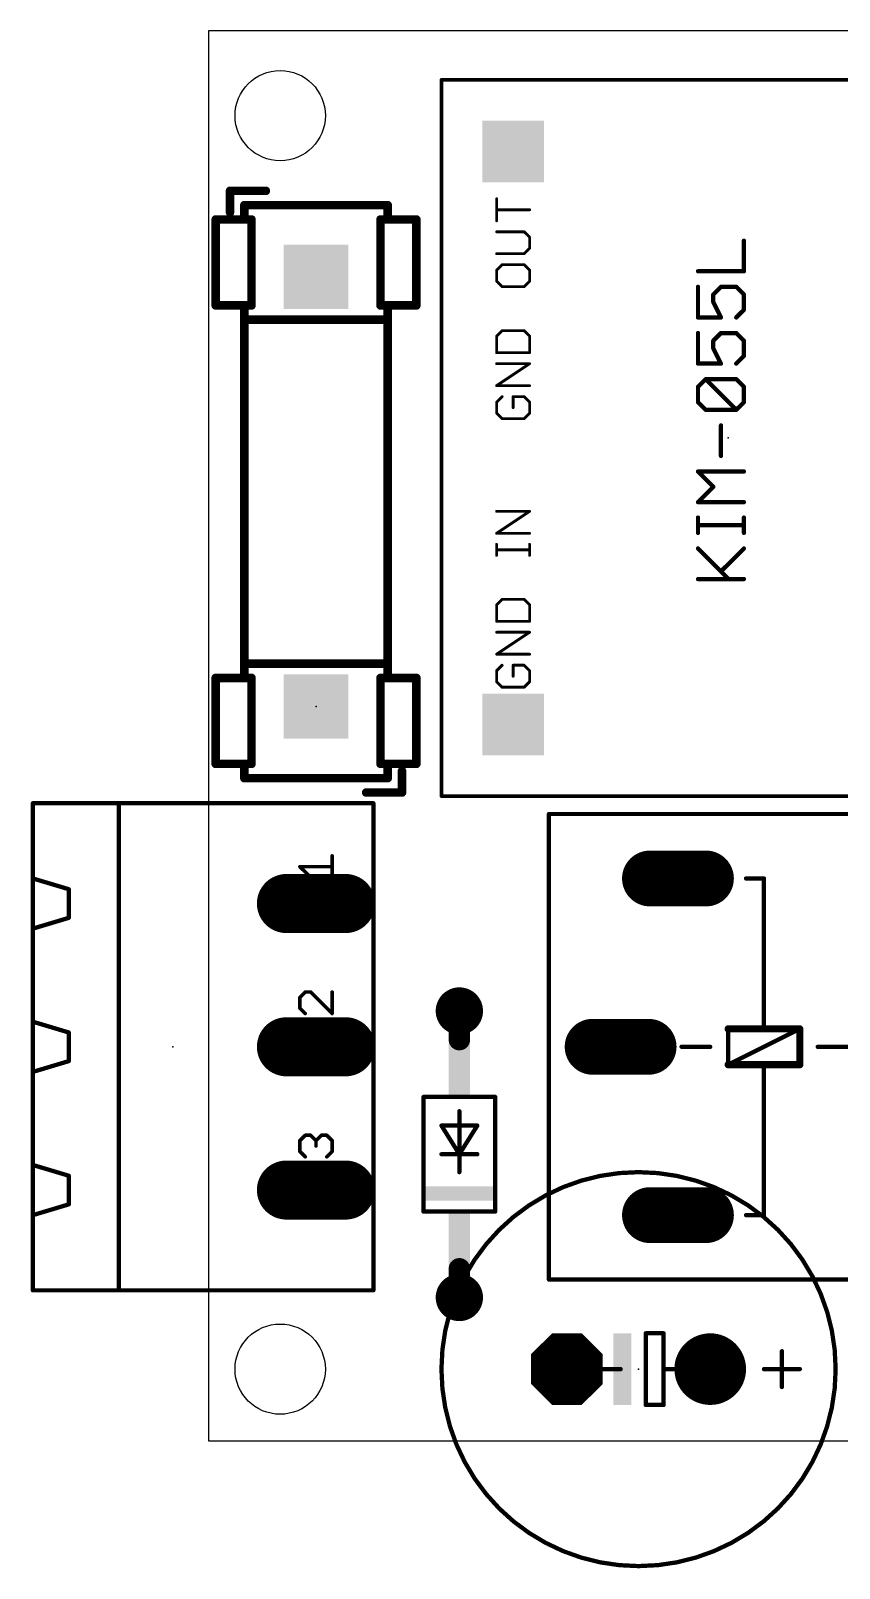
# Model space of a CAD drawing. Extents: x -6.3 to 55.8, y -4.5 to 50.
# Drawn here: x -6.3 to 22.4, y -4.5 to 50 of the extents above; entities that cross this region are included whole.
import ezdxf

# ---------------------------------------------------------------- set-up
doc = ezdxf.new("R2010")
doc.units = 0
for name, color, linetype in [('17', 94, 'CONTINUOUS'), ('20', 178, 'CONTINUOUS'), ('21', 251, 'CONTINUOUS'), ('23', 178, 'CONTINUOUS'), ('51', 251, 'CONTINUOUS')]:
    doc.layers.add(name, color=color, linetype=linetype)

# ---------------------------------------------------------------- blocks, each defined once
blk = doc.blocks.new('RECT')
blk.add_solid([(-0.5, -0.5), (0.5, -0.5), (-0.5, 0.5), (0.5, 0.5)])
blk = doc.blocks.new('ROUNDP')
at = {"const_width": 0.5}
blk.add_lwpolyline([(0, -0.25, 1), (0, 0.25, 1), (0, -0.25)], format="xyb", dxfattribs=at)
blk = doc.blocks.new('OCTAGONP')
at = {"const_width": 0.5}
blk.add_lwpolyline([(-0.25, -0.1036), (-0.25, 0.1036), (-0.1036, 0.25), (0.1036, 0.25), (0.25, 0.1036), (0.25, -0.1036), (0.1036, -0.25), (-0.1036, -0.25), (-0.25, -0.1036), (-0.25, 0.1036)], dxfattribs=at)
blk = doc.blocks.new('SQUAREP')
blk.add_solid([(-0.5, -0.5), (0.5, -0.5), (-0.5, 0.5), (0.5, 0.5)])
blk = doc.blocks.new('LONGP100')
at = {"const_width": 1}
blk.add_lwpolyline([(-0.5, 0), (0.5, 0)], dxfattribs=at)
at = {"const_width": 0.5}
for points in [[(-0.5, 0.25, 1), (-0.5, -0.25)], [(0.5, -0.25, 1), (0.5, 0.25)]]:
    blk.add_lwpolyline(points, format="xyb", dxfattribs=at)

msp = doc.modelspace()

# ---------------------------------------------------------------- linework, layer by layer
at = {"layer": '20'}
for centre in [(2.54, 46.99), (2.54, 2.54)]:
    msp.add_circle(centre, 1.6, dxfattribs=at)
at = {"layer": '21'}
for p, q in [((50, 50), (0, 50)), ((0, 50), (0, 0)), ((0, 0), (50, 0))]:
    msp.add_line(p, q, dxfattribs=at)
for points, const_width in [([(8.255, 48.2918, 1), (8.255, 48.2283)], 0.0635), ([(8.2868, 48.26, 1), (8.2233, 48.26)], 0.0635), ([(0.8382, 44.323, 1), (0.6858, 44.323)], 0.1524), ([(0.762, 44.3992, 1), (0.762, 44.2468)], 0.1524), ([(2.032, 44.2468, 1), (2.032, 44.3992)], 0.1524), ([(0.6858, 43.561, 1), (0.8382, 43.561)], 0.1524), ([(1.27, 43.8912, 1), (1.27, 43.7388)], 0.1524), ([(1.3462, 43.815, 1), (1.1938, 43.815)], 0.1524), ([(6.4262, 43.815, 1), (6.2738, 43.815)], 0.1524), ([(6.35, 43.7388, 1), (6.35, 43.8912)], 0.1524), ([(10.2352, 44.0418, 1), (10.1844, 44.0418)], 0.0508), ([(10.2098, 43.6774, 1), (10.2098, 43.6266)], 0.0508), ([(11.3792, 43.6266, 1), (11.3792, 43.6774)], 0.0508), ([(0.3302, 43.307, 1), (0.1778, 43.307)], 0.1524), ([(0.254, 43.3832, 1), (0.254, 43.2308)], 0.1524), ([(1.27, 43.3832, 1), (1.27, 43.2308)], 0.1524), ([(1.1938, 43.307, 1), (1.3462, 43.307)], 0.1524), ([(1.27, 43.2308, 1), (1.27, 43.3832)], 0.1524), ([(1.6002, 43.307, 1), (1.4478, 43.307)], 0.1524), ([(1.524, 43.2308, 1), (1.524, 43.3832)], 0.1524), ([(6.1722, 43.307, 1), (6.0198, 43.307)], 0.1524), ([(6.096, 43.3832, 1), (6.096, 43.2308)], 0.1524), ([(6.35, 43.3832, 1), (6.35, 43.2308)], 0.1524), ([(6.2738, 43.307, 1), (6.4262, 43.307)], 0.1524), ([(6.35, 43.2308, 1), (6.35, 43.3832)], 0.1524), ([(7.4422, 43.307, 1), (7.2898, 43.307)], 0.1524), ([(7.366, 43.2308, 1), (7.366, 43.3832)], 0.1524), ([(10.1844, 43.2622, 1), (10.2352, 43.2622)], 0.0508), ([(10.2098, 42.8978, 1), (10.2098, 42.847)], 0.0508), ([(11.2023, 42.8903, 1), (11.1663, 42.8544)], 0.0508), ([(11.1843, 42.847, 1), (11.1843, 42.8978)], 0.0508), ([(11.4046, 42.6775, 1), (11.3538, 42.6775)], 0.0508), ([(11.3612, 42.6595, 1), (11.3972, 42.6954)], 0.0508), ([(19.0119, 42.5552, 1), (18.9357, 42.5552)], 0.0762), ([(10.2098, 42.1182, 1), (10.2098, 42.0674)], 0.0508), ([(11.1663, 42.1107, 1), (11.2023, 42.0748)], 0.0508), ([(11.1843, 42.0674, 1), (11.1843, 42.1182)], 0.0508), ([(11.3538, 42.2877, 1), (11.4046, 42.2877)], 0.0508), ([(11.3972, 42.2697, 1), (11.3612, 42.3056)], 0.0508), ([(10.2352, 41.5081, 1), (10.1844, 41.5081)], 0.0508), ([(10.1918, 41.526, 1), (10.2278, 41.4901)], 0.0508), ([(10.4047, 41.7284, 1), (10.4047, 41.6776)], 0.0508), ([(10.4227, 41.685, 1), (10.3867, 41.7209)], 0.0508), ([(11.2023, 41.7209, 1), (11.1663, 41.685)], 0.0508), ([(11.1843, 41.6776, 1), (11.1843, 41.7284)], 0.0508), ([(11.4046, 41.5081, 1), (11.3538, 41.5081)], 0.0508), ([(11.3612, 41.4901, 1), (11.3972, 41.526)], 0.0508), ([(17.3468, 41.5087, 1), (17.3468, 41.4325)], 0.0762), ([(18.9357, 41.4706, 1), (19.0119, 41.4706)], 0.0762), ([(18.9738, 41.4325, 1), (18.9738, 41.5087)], 0.0762), ([(10.2278, 41.1362, 1), (10.1918, 41.1003)], 0.0508), ([(10.1844, 41.1183, 1), (10.2352, 41.1183)], 0.0508), ([(10.4047, 40.9488, 1), (10.4047, 40.898)], 0.0508), ([(10.3867, 40.9054, 1), (10.4227, 40.9413)], 0.0508), ([(11.1663, 40.9413, 1), (11.2023, 40.9054)], 0.0508), ([(11.1843, 40.898, 1), (11.1843, 40.9488)], 0.0508), ([(11.3538, 41.1183, 1), (11.4046, 41.1183)], 0.0508), ([(11.3972, 41.1003, 1), (11.3612, 41.1362)], 0.0508), ([(17.3849, 40.9181, 1), (17.3087, 40.9181)], 0.0762), ([(18.1603, 40.9562, 1), (18.1603, 40.88)], 0.0762), ([(18.1872, 40.8911, 1), (18.1334, 40.945)], 0.0762), ([(18.7296, 40.945, 1), (18.6757, 40.8911)], 0.0762), ([(18.7026, 40.88, 1), (18.7026, 40.9562)], 0.0762), ([(0.254, 40.3352, 1), (0.254, 40.1828)], 0.1524), ([(1.3462, 40.259, 1), (1.1938, 40.259)], 0.1524), ([(1.27, 40.3352, 1), (1.27, 40.1828)], 0.1524), ([(1.27, 40.1828, 1), (1.27, 40.3352)], 0.1524), ([(1.524, 40.1828, 1), (1.524, 40.3352)], 0.1524), ([(6.096, 40.3352, 1), (6.096, 40.1828)], 0.1524), ([(6.4262, 40.259, 1), (6.2738, 40.259)], 0.1524), ([(6.35, 40.3352, 1), (6.35, 40.1828)], 0.1524), ([(6.35, 40.1828, 1), (6.35, 40.3352)], 0.1524), ([(7.366, 40.1828, 1), (7.366, 40.3352)], 0.1524), ([(17.9272, 40.6469, 1), (17.851, 40.6469)], 0.0762), ([(17.8622, 40.6739, 1), (17.9161, 40.62)], 0.0762), ([(17.851, 40.3757, 1), (17.9272, 40.3757)], 0.0762), ([(17.9232, 40.3928, 1), (17.8551, 40.3587)], 0.0762), ([(19.0119, 40.6469, 1), (18.9357, 40.6469)], 0.0762), ([(18.9469, 40.62, 1), (19.0007, 40.6739)], 0.0762), ([(0.1778, 40.259, 1), (0.3302, 40.259)], 0.1524), ([(1.27, 39.8272, 1), (1.27, 39.6748)], 0.1524), ([(1.3462, 39.751, 1), (1.1938, 39.751)], 0.1524), ([(1.1938, 39.751, 1), (1.3462, 39.751)], 0.1524), ([(1.4478, 40.259, 1), (1.6002, 40.259)], 0.1524), ([(6.0198, 40.259, 1), (6.1722, 40.259)], 0.1524), ([(6.4262, 39.751, 1), (6.2738, 39.751)], 0.1524), ([(6.2738, 39.751, 1), (6.4262, 39.751)], 0.1524), ([(6.35, 39.6748, 1), (6.35, 39.8272)], 0.1524), ([(7.2898, 40.259, 1), (7.4422, 40.259)], 0.1524), ([(17.3468, 39.8715, 1), (17.3468, 39.7953)], 0.0762), ([(17.3087, 39.8334, 1), (17.3849, 39.8334)], 0.0762), ([(18.1262, 39.8164, 1), (18.1944, 39.8505)], 0.0762), ([(18.1603, 39.7953, 1), (18.1603, 39.8715)], 0.0762), ([(18.6757, 39.8604, 1), (18.7296, 39.8065)], 0.0762), ([(18.9357, 40.1046, 1), (19.0119, 40.1046)], 0.0762), ([(19.0007, 40.0776, 1), (18.9469, 40.1315)], 0.0762), ([(10.4047, 39.3896, 1), (10.4047, 39.3388)], 0.0508), ([(10.4227, 39.3462, 1), (10.3867, 39.3822)], 0.0508), ([(11.2023, 39.3822, 1), (11.1663, 39.3462)], 0.0508), ([(11.1843, 39.3388, 1), (11.1843, 39.3896)], 0.0508), ([(17.3849, 39.2809, 1), (17.3087, 39.2809)], 0.0762), ([(18.1603, 39.319, 1), (18.1603, 39.2428)], 0.0762), ([(18.1872, 39.254, 1), (18.1334, 39.3079)], 0.0762), ([(18.7296, 39.3079, 1), (18.6757, 39.254)], 0.0762), ([(18.7026, 39.2428, 1), (18.7026, 39.319)], 0.0762), ([(10.1918, 39.1873, 1), (10.2278, 39.1513)], 0.0508), ([(10.2352, 39.1693, 1), (10.1844, 39.1693)], 0.0508), ([(11.4046, 39.1693, 1), (11.3538, 39.1693)], 0.0508), ([(11.3612, 39.1513, 1), (11.3972, 39.1873)], 0.0508), ([(17.9272, 39.0098, 1), (17.851, 39.0098)], 0.0762), ([(17.8622, 39.0367, 1), (17.9161, 38.9828)], 0.0762), ([(17.851, 38.7386, 1), (17.9272, 38.7386)], 0.0762), ([(17.9232, 38.7556, 1), (17.8551, 38.7216)], 0.0762), ([(19.0119, 39.0098, 1), (18.9357, 39.0098)], 0.0762), ([(18.9469, 38.9828, 1), (19.0007, 39.0367)], 0.0762), ([(10.2098, 38.61, 1), (10.2098, 38.5592)], 0.0508), ([(10.1844, 38.5846, 1), (10.2352, 38.5846)], 0.0508), ([(10.2098, 38.2202, 1), (10.2098, 38.1694)], 0.0508), ([(11.3538, 38.5846, 1), (11.4046, 38.5846)], 0.0508), ([(11.3933, 38.1737, 1), (11.3651, 38.2159)], 0.0508), ([(11.3792, 38.5592, 1), (11.3792, 38.61)], 0.0508), ([(11.3792, 38.1694, 1), (11.3792, 38.2202)], 0.0508), ([(17.3468, 38.2344, 1), (17.3468, 38.1582)], 0.0762), ([(17.3087, 38.1963, 1), (17.3849, 38.1963)], 0.0762), ([(18.1262, 38.1792, 1), (18.1944, 38.2133)], 0.0762), ([(18.1603, 38.1582, 1), (18.1603, 38.2344)], 0.0762), ([(18.6757, 38.2232, 1), (18.7296, 38.1693)], 0.0762), ([(18.9357, 38.4674, 1), (19.0119, 38.4674)], 0.0762), ([(19.0007, 38.4405, 1), (18.9469, 38.4944)], 0.0762), ([(17.6449, 37.6707, 1), (17.591, 37.6168)], 0.0762), ([(17.618, 37.6819, 1), (17.618, 37.6057)], 0.0762), ([(17.6449, 37.6168, 1), (17.591, 37.6707)], 0.0762), ([(18.7296, 37.6707, 1), (18.6757, 37.6168)], 0.0762), ([(18.7026, 37.6057, 1), (18.7026, 37.6819)], 0.0762), ([(10.2098, 37.4406, 1), (10.2098, 37.3898)], 0.0508), ([(10.1957, 37.4363, 1), (10.2239, 37.3941)], 0.0508), ([(10.4227, 37.0074, 1), (10.3867, 37.0434)], 0.0508), ([(10.7945, 37.0508, 1), (10.7945, 37)], 0.0508), ([(10.8199, 37.0254, 1), (10.7691, 37.0254)], 0.0508), ([(11.2023, 37.0434, 1), (11.1663, 37.0074)], 0.0508), ([(11.1843, 37, 1), (11.1843, 37.0508)], 0.0508), ([(11.3792, 37.3898, 1), (11.3792, 37.4406)], 0.0508), ([(17.3849, 37.3726, 1), (17.3087, 37.3726)], 0.0762), ([(17.3199, 37.3995, 1), (17.3738, 37.3457)], 0.0762), ([(19.0119, 37.3726, 1), (18.9357, 37.3726)], 0.0762), ([(18.9469, 37.3457, 1), (19.0007, 37.3995)], 0.0762), ([(10.1918, 36.8485, 1), (10.2278, 36.8125)], 0.0508), ([(10.2352, 36.8305, 1), (10.1844, 36.8305)], 0.0508), ([(10.7691, 36.6356, 1), (10.8199, 36.6356)], 0.0508), ([(11.4046, 36.8305, 1), (11.3538, 36.8305)], 0.0508), ([(11.3612, 36.8125, 1), (11.3972, 36.8485)], 0.0508), ([(17.3738, 36.8572, 1), (17.3199, 36.8033)], 0.0762), ([(17.3087, 36.8303, 1), (17.3849, 36.8303)], 0.0762), ([(17.618, 36.5972, 1), (17.618, 36.521)], 0.0762), ([(17.591, 36.5322, 1), (17.6449, 36.586)], 0.0762), ([(18.6757, 36.586, 1), (18.7296, 36.5322)], 0.0762), ([(18.6757, 36.5322, 1), (18.7296, 36.586)], 0.0762), ([(18.7026, 36.521, 1), (18.7026, 36.5972)], 0.0762), ([(18.9357, 36.8303, 1), (19.0119, 36.8303)], 0.0762), ([(19.0007, 36.8033, 1), (18.9469, 36.8572)], 0.0762), ([(10.2278, 36.4587, 1), (10.1918, 36.4227)], 0.0508), ([(10.1844, 36.4407, 1), (10.2352, 36.4407)], 0.0508), ([(10.4047, 36.2712, 1), (10.4047, 36.2204)], 0.0508), ([(10.3867, 36.2278, 1), (10.4227, 36.2638)], 0.0508), ([(11.1663, 36.2638, 1), (11.2023, 36.2278)], 0.0508), ([(11.1843, 36.2204, 1), (11.1843, 36.2712)], 0.0508), ([(11.3538, 36.4407, 1), (11.4046, 36.4407)], 0.0508), ([(11.3972, 36.4227, 1), (11.3612, 36.4587)], 0.0508), ([(18.1984, 36.0066, 1), (18.1222, 36.0066)], 0.0762), ([(18.1222, 34.922, 1), (18.1984, 34.922)], 0.0762), ([(17.3738, 34.3964, 1), (17.3199, 34.3425)], 0.0762), ([(17.3468, 34.4076, 1), (17.3468, 34.3314)], 0.0762), ([(18.9738, 34.3314, 1), (18.9738, 34.4076)], 0.0762), ([(17.9161, 33.8002, 1), (17.8622, 33.8541)], 0.0762), ([(17.8622, 33.8002, 1), (17.9161, 33.8541)], 0.0762), ([(17.3468, 33.3229, 1), (17.3468, 33.2467)], 0.0762), ([(17.3199, 33.3117, 1), (17.3738, 33.2579)], 0.0762), ([(18.9738, 33.2467, 1), (18.9738, 33.3229)], 0.0762), ([(10.2098, 32.983, 1), (10.2098, 32.9322)], 0.0508), ([(11.3933, 32.9364, 1), (11.3651, 32.9787)], 0.0508), ([(11.3792, 32.9322, 1), (11.3792, 32.983)], 0.0508), ([(17.3849, 32.7357, 1), (17.3087, 32.7357)], 0.0762), ([(19.0119, 32.7357, 1), (18.9357, 32.7357)], 0.0762), ([(10.2098, 32.2034, 1), (10.2098, 32.1526)], 0.0508), ([(10.1957, 32.1991, 1), (10.2239, 32.1569)], 0.0508), ([(11.3792, 32.1526, 1), (11.3792, 32.2034)], 0.0508), ([(17.3468, 32.5026, 1), (17.3468, 32.4264)], 0.0762), ([(17.3087, 32.1934, 1), (17.3849, 32.1934)], 0.0762), ([(18.9357, 32.1934, 1), (19.0119, 32.1934)], 0.0762), ([(18.9738, 32.4264, 1), (18.9738, 32.5026)], 0.0762), ([(10.2352, 31.7882, 1), (10.1844, 31.7882)], 0.0508), ([(10.2098, 31.6187, 1), (10.2098, 31.5679)], 0.0508), ([(11.4046, 31.7882, 1), (11.3538, 31.7882)], 0.0508), ([(11.3792, 31.5679, 1), (11.3792, 31.6187)], 0.0508), ([(17.3738, 31.6678, 1), (17.3199, 31.6139)], 0.0762), ([(19.0007, 31.6139, 1), (18.9469, 31.6678)], 0.0762), ([(10.1844, 31.3984, 1), (10.2352, 31.3984)], 0.0508), ([(11.3538, 31.3984, 1), (11.4046, 31.3984)], 0.0508), ([(17.3468, 30.5943, 1), (17.3468, 30.5181)], 0.0762), ([(18.1334, 30.8543, 1), (18.1872, 30.8004)], 0.0762), ([(18.4045, 30.5293, 1), (18.4584, 30.5831)], 0.0762), ([(18.9738, 30.5181, 1), (18.9738, 30.5943)], 0.0762), ([(10.1918, 29.6623, 1), (10.2278, 29.6263)], 0.0508), ([(10.2352, 29.6443, 1), (10.1844, 29.6443)], 0.0508), ([(10.4047, 29.8646, 1), (10.4047, 29.8138)], 0.0508), ([(10.4227, 29.8212, 1), (10.3867, 29.8572)], 0.0508), ([(11.2023, 29.8572, 1), (11.1663, 29.8212)], 0.0508), ([(11.1843, 29.8138, 1), (11.1843, 29.8646)], 0.0508), ([(11.4046, 29.6443, 1), (11.3538, 29.6443)], 0.0508), ([(11.3612, 29.6263, 1), (11.3972, 29.6623)], 0.0508), ([(10.2098, 29.085, 1), (10.2098, 29.0342)], 0.0508), ([(10.1844, 29.0596, 1), (10.2352, 29.0596)], 0.0508), ([(11.3538, 29.0596, 1), (11.4046, 29.0596)], 0.0508), ([(11.3792, 29.0342, 1), (11.3792, 29.085)], 0.0508), ([(10.2098, 28.6952, 1), (10.2098, 28.6444)], 0.0508), ([(11.3933, 28.6487, 1), (11.3651, 28.6909)], 0.0508), ([(11.3792, 28.6444, 1), (11.3792, 28.6952)], 0.0508), ([(10.2098, 27.9156, 1), (10.2098, 27.8648)], 0.0508), ([(10.1957, 27.9113, 1), (10.2239, 27.8691)], 0.0508), ([(11.3792, 27.8648, 1), (11.3792, 27.9156)], 0.0508), ([(1.27, 27.6352, 1), (1.27, 27.4828)], 0.1524), ([(1.3462, 27.559, 1), (1.1938, 27.559)], 0.1524), ([(1.1938, 27.559, 1), (1.3462, 27.559)], 0.1524), ([(6.4262, 27.559, 1), (6.2738, 27.559)], 0.1524), ([(6.2738, 27.559, 1), (6.4262, 27.559)], 0.1524), ([(6.35, 27.4828, 1), (6.35, 27.6352)], 0.1524), ([(10.1918, 27.3235, 1), (10.2278, 27.2875)], 0.0508), ([(10.2352, 27.3055, 1), (10.1844, 27.3055)], 0.0508), ([(10.4227, 27.4824, 1), (10.3867, 27.5184)], 0.0508), ([(10.7945, 27.5258, 1), (10.7945, 27.475)], 0.0508), ([(10.8199, 27.5004, 1), (10.7691, 27.5004)], 0.0508), ([(11.2023, 27.5184, 1), (11.1663, 27.4824)], 0.0508), ([(11.1843, 27.475, 1), (11.1843, 27.5258)], 0.0508), ([(11.4046, 27.3055, 1), (11.3538, 27.3055)], 0.0508), ([(11.3612, 27.2875, 1), (11.3972, 27.3235)], 0.0508), ([(0.3302, 27.051, 1), (0.1778, 27.051)], 0.1524), ([(0.254, 27.1272, 1), (0.254, 26.9748)], 0.1524), ([(1.27, 27.1272, 1), (1.27, 26.9748)], 0.1524), ([(1.1938, 27.051, 1), (1.3462, 27.051)], 0.1524), ([(1.27, 26.9748, 1), (1.27, 27.1272)], 0.1524), ([(1.6002, 27.051, 1), (1.4478, 27.051)], 0.1524), ([(1.524, 26.9748, 1), (1.524, 27.1272)], 0.1524), ([(6.1722, 27.051, 1), (6.0198, 27.051)], 0.1524), ([(6.096, 27.1272, 1), (6.096, 26.9748)], 0.1524), ([(6.35, 27.1272, 1), (6.35, 26.9748)], 0.1524), ([(6.2738, 27.051, 1), (6.4262, 27.051)], 0.1524), ([(6.35, 26.9748, 1), (6.35, 27.1272)], 0.1524), ([(7.4422, 27.051, 1), (7.2898, 27.051)], 0.1524), ([(7.366, 26.9748, 1), (7.366, 27.1272)], 0.1524), ([(10.2278, 26.9337, 1), (10.1918, 26.8977)], 0.0508), ([(10.1844, 26.9157, 1), (10.2352, 26.9157)], 0.0508), ([(10.4047, 26.7462, 1), (10.4047, 26.6954)], 0.0508), ([(10.3867, 26.7028, 1), (10.4227, 26.7388)], 0.0508), ([(10.7691, 27.1106, 1), (10.8199, 27.1106)], 0.0508), ([(11.1663, 26.7388, 1), (11.2023, 26.7028)], 0.0508), ([(11.1843, 26.6954, 1), (11.1843, 26.7462)], 0.0508), ([(11.3538, 26.9157, 1), (11.4046, 26.9157)], 0.0508), ([(11.3972, 26.8977, 1), (11.3612, 26.9337)], 0.0508), ([(0.254, 24.0792, 1), (0.254, 23.9268)], 0.1524), ([(0.1778, 24.003, 1), (0.3302, 24.003)], 0.1524), ([(1.27, 24.0792, 1), (1.27, 23.9268)], 0.1524), ([(1.3462, 24.003, 1), (1.1938, 24.003)], 0.1524), ([(1.27, 23.9268, 1), (1.27, 24.0792)], 0.1524), ([(1.4478, 24.003, 1), (1.6002, 24.003)], 0.1524), ([(1.524, 23.9268, 1), (1.524, 24.0792)], 0.1524), ([(6.096, 24.0792, 1), (6.096, 23.9268)], 0.1524), ([(6.0198, 24.003, 1), (6.1722, 24.003)], 0.1524), ([(6.35, 24.0792, 1), (6.35, 23.9268)], 0.1524), ([(6.4262, 24.003, 1), (6.2738, 24.003)], 0.1524), ([(6.35, 23.9268, 1), (6.35, 24.0792)], 0.1524), ([(7.2898, 24.003, 1), (7.4422, 24.003)], 0.1524), ([(7.366, 23.9268, 1), (7.366, 24.0792)], 0.1524), ([(1.27, 23.5712, 1), (1.27, 23.4188)], 0.1524), ([(1.1938, 23.495, 1), (1.3462, 23.495)], 0.1524), ([(6.2738, 23.495, 1), (6.4262, 23.495)], 0.1524), ([(6.35, 23.4188, 1), (6.35, 23.5712)], 0.1524), ([(6.9342, 23.749, 1), (6.7818, 23.749)], 0.1524), ([(5.588, 23.0632, 1), (5.588, 22.9108)], 0.1524), ([(6.7818, 22.987, 1), (6.9342, 22.987)], 0.1524), ([(6.858, 22.9108, 1), (6.858, 23.0632)], 0.1524), ([(8.255, 22.8917, 1), (8.255, 22.8283)], 0.0635), ([(-6.1849, 22.606, 1), (-6.2611, 22.606)], 0.0762), ([(-6.223, 22.6441, 1), (-6.223, 22.5679)], 0.0762), ([(-3.175, 22.6441, 1), (-3.175, 22.5679)], 0.0762), ([(-3.1369, 22.606, 1), (-3.2131, 22.606)], 0.0762), ([(-3.175, 22.5679, 1), (-3.175, 22.6441)], 0.0762), ([(5.8801, 22.606, 1), (5.8039, 22.606)], 0.0762), ([(5.842, 22.5679, 1), (5.842, 22.6441)], 0.0762), ([(8.2233, 22.86, 1), (8.2868, 22.86)], 0.0635), ([(12.065, 22.2631, 1), (12.065, 22.1869)], 0.0762), ([(12.1031, 22.225, 1), (12.0269, 22.225)], 0.0762), ([(4.4132, 20.7388, 1), (4.3498, 20.7388)], 0.0635), ([(3.2375, 20.3892, 1), (3.2375, 20.3257)], 0.0635), ([(3.26, 20.3799, 1), (3.2151, 20.335)], 0.0635), ([(4.3815, 20.3257, 1), (4.3815, 20.3892)], 0.0635), ([(-6.2121, 19.9755, 1), (-6.2339, 19.9025)], 0.0762), ([(-6.1849, 19.939, 1), (-6.2611, 19.939)], 0.0762), ([(-6.2611, 19.939, 1), (-6.1849, 19.939)], 0.0762), ([(-4.9149, 19.558, 1), (-4.9911, 19.558)], 0.0762), ([(-4.9639, 19.5215, 1), (-4.9421, 19.5945)], 0.0762), ([(3.5964, 19.9537, 1), (3.6413, 19.9986)], 0.0635), ([(4.3498, 19.9761, 1), (4.4132, 19.9761)], 0.0635), ([(5.8039, 19.685, 1), (5.8801, 19.685)], 0.0762), ([(19.05, 19.9771, 1), (19.05, 19.9009)], 0.0762), ([(19.7231, 19.939, 1), (19.6469, 19.939)], 0.0762), ([(19.685, 19.9009, 1), (19.685, 19.9771)], 0.0762), ([(-4.9911, 18.542, 1), (-4.9149, 18.542)], 0.0762), ([(-4.9421, 18.5055, 1), (-4.9639, 18.5785)], 0.0762), ([(-6.1849, 18.161, 1), (-6.2611, 18.161)], 0.0762), ([(-6.2339, 18.1975, 1), (-6.2121, 18.1245)], 0.0762), ([(-6.2611, 18.161, 1), (-6.1849, 18.161)], 0.0762), ([(5.8801, 18.415, 1), (5.8039, 18.415)], 0.0762), ([(3.4282, 15.9445, 1), (3.4282, 15.881)], 0.0635), ([(3.4506, 15.8903, 1), (3.4057, 15.9352)], 0.0635), ([(3.6413, 15.9352, 1), (3.5964, 15.8903)], 0.0635), ([(3.6189, 15.881, 1), (3.6189, 15.9445)], 0.0635), ([(4.4132, 15.9128, 1), (4.3498, 15.9128)], 0.0635), ([(3.2693, 15.7221, 1), (3.2058, 15.7221)], 0.0635), ([(3.2058, 15.3408, 1), (3.2693, 15.3408)], 0.0635), ([(3.2151, 15.7445, 1), (3.26, 15.6996)], 0.0635), ([(3.26, 15.3632, 1), (3.2151, 15.3183)], 0.0635), ([(-6.2121, 14.8955, 1), (-6.2339, 14.8225)], 0.0762), ([(-6.1849, 14.859, 1), (-6.2611, 14.859)], 0.0762), ([(-6.2611, 14.859, 1), (-6.1849, 14.859)], 0.0762), ([(3.4057, 15.1277, 1), (3.4506, 15.1726)], 0.0635), ([(4.3498, 15.1501, 1), (4.4132, 15.1501)], 0.0635), ([(4.359, 15.1277, 1), (4.404, 15.1726)], 0.0635), ([(18.415, 14.6685, 1), (18.415, 14.5415)], 0.127), ([(19.685, 14.6685, 1), (19.685, 14.5415)], 0.127), ([(19.685, 14.5415, 1), (19.685, 14.6685)], 0.127), ([(21.0185, 14.605, 1), (20.8915, 14.605)], 0.127), ([(20.955, 14.5415, 1), (20.955, 14.6685)], 0.127), ([(-4.9149, 14.478, 1), (-4.9911, 14.478)], 0.0762), ([(-4.9639, 14.4415, 1), (-4.9421, 14.5145)], 0.0762), ([(5.8039, 14.605, 1), (5.8801, 14.605)], 0.0762), ([(18.4531, 14.605, 1), (18.3769, 14.605)], 0.0762), ([(19.6469, 14.605, 1), (19.7231, 14.605)], 0.0762), ([(20.972, 14.5709, 1), (20.938, 14.6391)], 0.0762), ([(16.764, 14.0081, 1), (16.764, 13.9319)], 0.0762), ([(17.78, 13.9319, 1), (17.78, 14.0081)], 0.0762), ([(21.59, 14.0081, 1), (21.59, 13.9319)], 0.0762), ([(-6.1849, 13.081, 1), (-6.2611, 13.081)], 0.0762), ([(-6.2339, 13.1175, 1), (-6.2121, 13.0445)], 0.0762), ([(-6.2611, 13.081, 1), (-6.1849, 13.081)], 0.0762), ([(-4.9911, 13.462, 1), (-4.9149, 13.462)], 0.0762), ([(-4.9421, 13.4255, 1), (-4.9639, 13.4985)], 0.0762), ([(5.8801, 13.335, 1), (5.8039, 13.335)], 0.0762), ([(18.415, 13.3985, 1), (18.415, 13.2715)], 0.127), ([(18.398, 13.3691, 1), (18.432, 13.3009)], 0.0762), ([(18.3769, 13.335, 1), (18.4531, 13.335)], 0.0762), ([(19.685, 13.3985, 1), (19.685, 13.2715)], 0.127), ([(19.7231, 13.335, 1), (19.6469, 13.335)], 0.0762), ([(19.685, 13.2715, 1), (19.685, 13.3985)], 0.127), ([(20.8915, 13.335, 1), (21.0185, 13.335)], 0.127), ([(20.955, 13.2715, 1), (20.955, 13.3985)], 0.127), ([(7.62, 12.2301, 1), (7.62, 12.1539)], 0.0762), ([(7.6581, 12.192, 1), (7.5819, 12.192)], 0.0762), ([(10.1981, 12.192, 1), (10.1219, 12.192)], 0.0762), ([(10.16, 12.1539, 1), (10.16, 12.2301)], 0.0762), ([(8.9281, 11.684, 1), (8.8519, 11.684)], 0.0762), ([(8.255, 11.2141, 1), (8.255, 11.1379)], 0.0762), ([(8.2873, 11.1962, 1), (8.2227, 11.1558)], 0.0762), ([(9.5573, 11.1558, 1), (9.4927, 11.1962)], 0.0762), ([(9.525, 11.1379, 1), (9.525, 11.2141)], 0.0762), ([(3.2693, 10.6421, 1), (3.2058, 10.6421)], 0.0635), ([(3.2151, 10.6645, 1), (3.26, 10.6196)], 0.0635), ([(3.4282, 10.8645, 1), (3.4282, 10.801)], 0.0635), ([(3.4506, 10.8103, 1), (3.4057, 10.8552)], 0.0635), ([(3.6413, 10.8552, 1), (3.5964, 10.8103)], 0.0635), ([(3.6189, 10.801, 1), (3.6189, 10.8645)], 0.0635), ([(3.8413, 10.6421, 1), (3.7778, 10.6421)], 0.0635), ([(3.7778, 10.4514, 1), (3.8413, 10.4514)], 0.0635), ([(3.7871, 10.6645, 1), (3.832, 10.6196)], 0.0635), ([(3.7871, 10.6196, 1), (3.832, 10.6645)], 0.0635), ([(4.0002, 10.8645, 1), (4.0002, 10.801)], 0.0635), ([(4.0226, 10.8103, 1), (3.9777, 10.8552)], 0.0635), ([(4.2133, 10.8552, 1), (4.1684, 10.8103)], 0.0635), ([(4.1908, 10.801, 1), (4.1908, 10.8645)], 0.0635), ([(4.4132, 10.6421, 1), (4.3498, 10.6421)], 0.0635), ([(4.359, 10.6196, 1), (4.404, 10.6645)], 0.0635), ([(-6.1849, 9.779, 1), (-6.2611, 9.779)], 0.0762), ([(-6.2121, 9.8155, 1), (-6.2339, 9.7425)], 0.0762), ([(-6.2611, 9.779, 1), (-6.1849, 9.779)], 0.0762), ([(3.2058, 10.2608, 1), (3.2693, 10.2608)], 0.0635), ([(3.26, 10.2832, 1), (3.2151, 10.2383)], 0.0635), ([(3.4057, 10.0477, 1), (3.4506, 10.0926)], 0.0635), ([(4.1684, 10.0926, 1), (4.2133, 10.0477)], 0.0635), ([(4.3498, 10.2608, 1), (4.4132, 10.2608)], 0.0635), ([(4.404, 10.2383, 1), (4.359, 10.2832)], 0.0635), ([(8.255, 10.1981, 1), (8.255, 10.1219)], 0.0762), ([(8.9281, 10.16, 1), (8.8519, 10.16)], 0.0762), ([(8.89, 10.1981, 1), (8.89, 10.1219)], 0.0762), ([(8.8577, 10.1802, 1), (8.9223, 10.1398)], 0.0762), ([(8.8519, 10.16, 1), (8.9281, 10.16)], 0.0762), ([(8.8577, 10.1398, 1), (8.9223, 10.1802)], 0.0762), ([(8.89, 10.1219, 1), (8.89, 10.1981)], 0.0762), ([(9.525, 10.1219, 1), (9.525, 10.1981)], 0.0762), ([(-4.9149, 9.398, 1), (-4.9911, 9.398)], 0.0762), ([(-4.9639, 9.3615, 1), (-4.9421, 9.4345)], 0.0762), ([(5.8039, 9.525, 1), (5.8801, 9.525)], 0.0762), ([(15.24, -4.445, 1), (15.24, 9.525, 1), (15.24, -4.445)], 0.1524), ([(8.8519, 9.525, 1), (8.9281, 9.525)], 0.0762), ([(-4.9911, 8.382, 1), (-4.9149, 8.382)], 0.0762), ([(-4.9421, 8.3455, 1), (-4.9639, 8.4185)], 0.0762), ([(5.8801, 8.255, 1), (5.8039, 8.255)], 0.0762), ([(7.62, 8.1661, 1), (7.62, 8.0899)], 0.0762), ([(10.16, 8.0899, 1), (10.16, 8.1661)], 0.0762), ([(-6.1849, 8.001, 1), (-6.2611, 8.001)], 0.0762), ([(-6.2339, 8.0375, 1), (-6.2121, 7.9645)], 0.0762), ([(-6.2611, 8.001, 1), (-6.1849, 8.001)], 0.0762), ([(7.5819, 8.128, 1), (7.6581, 8.128)], 0.0762), ([(10.1219, 8.128, 1), (10.1981, 8.128)], 0.0762), ([(19.05, 8.0391, 1), (19.05, 7.9629)], 0.0762), ([(19.6469, 8.001, 1), (19.7231, 8.001)], 0.0762), ([(19.685, 7.9629, 1), (19.685, 8.0391)], 0.0762), ([(12.065, 5.7531, 1), (12.065, 5.6769)], 0.0762), ([(12.0269, 5.715, 1), (12.1031, 5.715)], 0.0762), ([(-6.223, 5.3721, 1), (-6.223, 5.2959)], 0.0762), ([(-6.2611, 5.334, 1), (-6.1849, 5.334)], 0.0762), ([(-3.175, 5.3721, 1), (-3.175, 5.2959)], 0.0762), ([(-3.2131, 5.334, 1), (-3.1369, 5.334)], 0.0762), ([(-3.175, 5.2959, 1), (-3.175, 5.3721)], 0.0762), ([(5.8039, 5.334, 1), (5.8801, 5.334)], 0.0762), ([(5.842, 5.2959, 1), (5.842, 5.3721)], 0.0762), ([(15.494, 3.8481, 1), (15.494, 3.7719)], 0.0762), ([(15.5321, 3.81, 1), (15.4559, 3.81)], 0.0762), ([(16.1671, 3.81, 1), (16.0909, 3.81)], 0.0762), ([(16.129, 3.7719, 1), (16.129, 3.8481)], 0.0762), ([(20.3581, 3.175, 1), (20.2819, 3.175)], 0.0762), ([(14.097, 2.5781, 1), (14.097, 2.5019)], 0.0762), ([(14.605, 2.5019, 1), (14.605, 2.5781)], 0.0762), ([(16.129, 2.5781, 1), (16.129, 2.5019)], 0.0762), ([(16.1671, 2.54, 1), (16.0909, 2.54)], 0.0762), ([(16.0909, 2.54, 1), (16.1671, 2.54)], 0.0762), ([(16.383, 2.5019, 1), (16.383, 2.5781)], 0.0762), ([(19.685, 2.5781, 1), (19.685, 2.5019)], 0.0762), ([(20.955, 2.5019, 1), (20.955, 2.5781)], 0.0762), ([(20.2819, 1.905, 1), (20.3581, 1.905)], 0.0762), ([(15.494, 1.3081, 1), (15.494, 1.2319)], 0.0762), ([(15.4559, 1.27, 1), (15.5321, 1.27)], 0.0762), ([(16.0909, 1.27, 1), (16.1671, 1.27)], 0.0762), ([(16.129, 1.2319, 1), (16.129, 1.3081)], 0.0762)]:
    msp.add_lwpolyline(points, format="xyb", dxfattribs=dict(at, const_width=const_width))
for points, const_width in [([(8.255, 22.86), (8.255, 48.26)], 0.127), ([(8.255, 48.26), (28.575, 48.26)], 0.127), ([(0.762, 43.561), (0.762, 44.323)], 0.3048), ([(2.032, 44.323), (0.762, 44.323)], 0.3048), ([(6.35, 43.815), (1.27, 43.815)], 0.3048), ([(1.27, 43.307), (1.27, 43.815)], 0.3048), ([(6.35, 43.307), (6.35, 43.815)], 0.3048), ([(10.2098, 43.2622), (10.2098, 44.0418)], 0.1016), ([(11.3792, 43.652), (10.2098, 43.652)], 0.1016), ([(0.254, 40.259), (0.254, 43.307)], 0.3048), ([(0.254, 43.307), (1.27, 43.307)], 0.3048), ([(1.27, 43.307), (1.524, 43.307)], 0.3048), ([(1.524, 43.307), (1.524, 40.259)], 0.3048), ([(6.096, 43.307), (6.096, 40.259)], 0.3048), ([(6.096, 43.307), (6.35, 43.307)], 0.3048), ([(6.35, 43.307), (7.366, 43.307)], 0.3048), ([(7.366, 43.307), (7.366, 40.259)], 0.3048), ([(11.1843, 42.8724), (10.2098, 42.8724)], 0.1016), ([(11.3792, 42.6775), (11.1843, 42.8724)], 0.1016), ([(11.3792, 42.2877), (11.3792, 42.6775)], 0.1016), ([(18.9738, 41.4706), (18.9738, 42.5552)], 0.1524), ([(10.2098, 42.0928), (11.1843, 42.0928)], 0.1016), ([(11.1843, 42.0928), (11.3792, 42.2877)], 0.1016), ([(10.4047, 41.703), (10.2098, 41.5081)], 0.1016), ([(10.2098, 41.5081), (10.2098, 41.1183)], 0.1016), ([(11.1843, 41.703), (10.4047, 41.703)], 0.1016), ([(11.3792, 41.5081), (11.1843, 41.703)], 0.1016), ([(11.3792, 41.1183), (11.3792, 41.5081)], 0.1016), ([(17.3468, 41.4706), (18.9738, 41.4706)], 0.1524), ([(10.2098, 41.1183), (10.4047, 40.9234)], 0.1016), ([(10.4047, 40.9234), (11.1843, 40.9234)], 0.1016), ([(11.1843, 40.9234), (11.3792, 41.1183)], 0.1016), ([(17.3468, 40.9181), (17.3468, 39.8334)], 0.1524), ([(17.8891, 40.6469), (18.1603, 40.9181)], 0.1524), ([(18.1603, 40.9181), (18.7026, 40.9181)], 0.1524), ([(18.7026, 40.9181), (18.9738, 40.6469)], 0.1524), ([(1.27, 40.259), (0.254, 40.259)], 0.3048), ([(1.27, 39.751), (1.27, 40.259)], 0.3048), ([(1.27, 40.259), (1.524, 40.259)], 0.3048), ([(6.35, 40.259), (6.096, 40.259)], 0.3048), ([(6.35, 39.751), (6.35, 40.259)], 0.3048), ([(6.35, 40.259), (7.366, 40.259)], 0.3048), ([(17.8891, 40.3757), (17.8891, 40.6469)], 0.1524), ([(18.1603, 39.8334), (17.8891, 40.3757)], 0.1524), ([(18.9738, 40.6469), (18.9738, 40.1046)], 0.1524), ([(1.27, 39.751), (6.35, 39.751)], 0.3048), ([(1.27, 27.559), (1.27, 39.751)], 0.3048), ([(6.35, 27.559), (6.35, 39.751)], 0.3048), ([(17.3468, 39.8334), (18.1603, 39.8334)], 0.1524), ([(18.9738, 40.1046), (18.7026, 39.8334)], 0.1524), ([(10.4047, 39.3642), (10.2098, 39.1693)], 0.1016), ([(11.1843, 39.3642), (10.4047, 39.3642)], 0.1016), ([(11.3792, 39.1693), (11.1843, 39.3642)], 0.1016), ([(17.3468, 39.2809), (17.3468, 38.1963)], 0.1524), ([(17.8891, 39.0098), (18.1603, 39.2809)], 0.1524), ([(18.1603, 39.2809), (18.7026, 39.2809)], 0.1524), ([(18.7026, 39.2809), (18.9738, 39.0098)], 0.1524), ([(10.2098, 39.1693), (10.2098, 38.5846)], 0.1016), ([(11.3792, 38.5846), (11.3792, 39.1693)], 0.1016), ([(17.8891, 38.7386), (17.8891, 39.0098)], 0.1524), ([(18.1603, 38.1963), (17.8891, 38.7386)], 0.1524), ([(18.9738, 39.0098), (18.9738, 38.4674)], 0.1524), ([(10.2098, 38.5846), (11.3792, 38.5846)], 0.1016), ([(10.2098, 37.4152), (11.3792, 38.1948)], 0.1016), ([(11.3792, 38.1948), (10.2098, 38.1948)], 0.1016), ([(17.3468, 38.1963), (18.1603, 38.1963)], 0.1524), ([(18.9738, 38.4674), (18.7026, 38.1963)], 0.1524), ([(17.3468, 37.3726), (17.618, 37.6438)], 0.1524), ([(17.618, 37.6438), (18.7026, 37.6438)], 0.1524), ([(18.7026, 36.5591), (17.618, 37.6438)], 0.1524), ([(18.7026, 37.6438), (18.9738, 37.3726)], 0.1524), ([(11.3792, 37.4152), (10.2098, 37.4152)], 0.1016), ([(10.4047, 37.0254), (10.2098, 36.8305)], 0.1016), ([(11.1843, 37.0254), (10.7945, 37.0254)], 0.1016), ([(10.7945, 37.0254), (10.7945, 36.6356)], 0.1016), ([(11.3792, 36.8305), (11.1843, 37.0254)], 0.1016), ([(17.3468, 36.8303), (17.3468, 37.3726)], 0.1524), ([(18.9738, 37.3726), (18.9738, 36.8303)], 0.1524), ([(10.2098, 36.8305), (10.2098, 36.4407)], 0.1016), ([(11.3792, 36.4407), (11.3792, 36.8305)], 0.1016), ([(17.618, 36.5591), (17.3468, 36.8303)], 0.1524), ([(18.7026, 36.5591), (17.618, 36.5591)], 0.1524), ([(18.9738, 36.8303), (18.7026, 36.5591)], 0.1524), ([(10.2098, 36.4407), (10.4047, 36.2458)], 0.1016), ([(10.4047, 36.2458), (11.1843, 36.2458)], 0.1016), ([(11.1843, 36.2458), (11.3792, 36.4407)], 0.1016), ([(18.1603, 34.922), (18.1603, 36.0066)], 0.1524), ([(17.8891, 33.8271), (17.3468, 34.3695)], 0.1524), ([(17.3468, 34.3695), (18.9738, 34.3695)], 0.1524), ([(17.3468, 33.2848), (17.8891, 33.8271)], 0.1524), ([(18.9738, 33.2848), (17.3468, 33.2848)], 0.1524), ([(10.2098, 32.178), (11.3792, 32.9576)], 0.1016), ([(11.3792, 32.9576), (10.2098, 32.9576)], 0.1016), ([(17.3468, 32.1934), (17.3468, 32.7357)], 0.1524), ([(18.9738, 32.1934), (18.9738, 32.7357)], 0.1524), ([(11.3792, 32.178), (10.2098, 32.178)], 0.1016), ([(18.9738, 32.4645), (17.3468, 32.4645)], 0.1524), ([(10.2098, 31.3984), (10.2098, 31.7882)], 0.1016), ([(11.3792, 31.5933), (10.2098, 31.5933)], 0.1016), ([(11.3792, 31.3984), (11.3792, 31.7882)], 0.1016), ([(18.4315, 30.5562), (17.3468, 31.6409)], 0.1524), ([(18.1603, 30.8274), (18.9738, 31.6409)], 0.1524), ([(17.3468, 30.5562), (18.9738, 30.5562)], 0.1524), ([(10.4047, 29.8392), (10.2098, 29.6443)], 0.1016), ([(10.2098, 29.6443), (10.2098, 29.0596)], 0.1016), ([(11.1843, 29.8392), (10.4047, 29.8392)], 0.1016), ([(11.3792, 29.6443), (11.1843, 29.8392)], 0.1016), ([(11.3792, 29.0596), (11.3792, 29.6443)], 0.1016), ([(10.2098, 29.0596), (11.3792, 29.0596)], 0.1016), ([(10.2098, 27.8902), (11.3792, 28.6698)], 0.1016), ([(11.3792, 28.6698), (10.2098, 28.6698)], 0.1016), ([(11.3792, 27.8902), (10.2098, 27.8902)], 0.1016), ([(1.27, 27.559), (6.35, 27.559)], 0.3048), ([(1.27, 27.559), (1.27, 27.051)], 0.3048), ([(6.35, 27.559), (6.35, 27.051)], 0.3048), ([(10.4047, 27.5004), (10.2098, 27.3055)], 0.1016), ([(10.2098, 27.3055), (10.2098, 26.9157)], 0.1016), ([(11.1843, 27.5004), (10.7945, 27.5004)], 0.1016), ([(10.7945, 27.5004), (10.7945, 27.1106)], 0.1016), ([(11.3792, 27.3055), (11.1843, 27.5004)], 0.1016), ([(11.3792, 26.9157), (11.3792, 27.3055)], 0.1016), ([(0.254, 24.003), (0.254, 27.051)], 0.3048), ([(1.27, 27.051), (0.254, 27.051)], 0.3048), ([(1.27, 27.051), (1.524, 27.051)], 0.3048), ([(1.524, 24.003), (1.524, 27.051)], 0.3048), ([(6.096, 24.003), (6.096, 27.051)], 0.3048), ([(6.35, 27.051), (6.096, 27.051)], 0.3048), ([(6.35, 27.051), (7.366, 27.051)], 0.3048), ([(7.366, 27.051), (7.366, 24.003)], 0.3048), ([(10.2098, 26.9157), (10.4047, 26.7208)], 0.1016), ([(10.4047, 26.7208), (11.1843, 26.7208)], 0.1016), ([(11.1843, 26.7208), (11.3792, 26.9157)], 0.1016), ([(1.27, 24.003), (0.254, 24.003)], 0.3048), ([(1.524, 24.003), (1.27, 24.003)], 0.3048), ([(1.27, 24.003), (1.27, 23.495)], 0.3048), ([(6.35, 24.003), (6.096, 24.003)], 0.3048), ([(7.366, 24.003), (6.35, 24.003)], 0.3048), ([(6.35, 24.003), (6.35, 23.495)], 0.3048), ([(1.27, 23.495), (6.35, 23.495)], 0.3048), ([(6.858, 23.749), (6.858, 22.987)], 0.3048), ([(5.588, 22.987), (6.858, 22.987)], 0.3048), ([(28.575, 22.86), (8.255, 22.86)], 0.127), ([(-6.223, 22.606), (-6.223, 19.939)], 0.1524), ([(-3.175, 22.606), (-6.223, 22.606)], 0.1524), ([(5.842, 22.606), (-3.175, 22.606)], 0.1524), ([(-3.175, 22.606), (-3.175, 5.334)], 0.1524), ([(5.842, 22.606), (5.842, 19.685)], 0.1524), ([(12.065, 22.225), (34.671, 22.225)], 0.1524), ([(12.065, 22.225), (12.065, 5.715)], 0.1524), ([(4.3815, 19.9761), (4.3815, 20.7388)], 0.127), ([(3.6189, 19.9761), (3.2375, 20.3574)], 0.127), ([(3.2375, 20.3574), (4.3815, 20.3574)], 0.127), ([(-6.223, 19.939), (-4.953, 19.558)], 0.1524), ([(-6.223, 19.939), (-6.223, 18.161)], 0.1524), ([(-4.953, 18.542), (-4.953, 19.558)], 0.1524), ([(19.05, 19.939), (19.685, 19.939)], 0.1524), ([(19.685, 19.939), (19.685, 14.605)], 0.1524), ([(-6.223, 18.161), (-4.953, 18.542)], 0.1524), ([(-6.223, 18.161), (-6.223, 14.859)], 0.1524), ([(5.842, 18.415), (5.842, 14.605)], 0.1524), ([(3.4282, 15.9128), (3.2375, 15.7221)], 0.127), ([(3.6189, 15.9128), (3.4282, 15.9128)], 0.127), ([(4.3815, 15.1501), (3.6189, 15.9128)], 0.127), ([(4.3815, 15.9128), (4.3815, 15.1501)], 0.127), ([(3.2375, 15.7221), (3.2375, 15.3408)], 0.127), ([(3.2375, 15.3408), (3.4282, 15.1501)], 0.127), ([(-6.223, 14.859), (-4.953, 14.478)], 0.1524), ([(-6.223, 14.859), (-6.223, 13.081)], 0.1524), ([(19.685, 14.605), (18.415, 14.605)], 0.254), ([(20.955, 14.605), (19.685, 14.605)], 0.254), ([(20.955, 13.335), (20.955, 14.605)], 0.254), ([(-4.953, 14.478), (-4.953, 13.462)], 0.1524), ([(18.415, 14.605), (18.415, 13.335)], 0.1524), ([(18.415, 13.335), (20.955, 14.605)], 0.1524), ([(16.764, 13.97), (17.78, 13.97)], 0.1524), ([(21.59, 13.97), (28.194, 13.97)], 0.1524), ([(-6.223, 13.081), (-4.953, 13.462)], 0.1524), ([(-6.223, 13.081), (-6.223, 9.779)], 0.1524), ([(5.842, 13.335), (5.842, 9.525)], 0.1524), ([(18.415, 13.335), (19.685, 13.335)], 0.254), ([(19.685, 13.335), (20.955, 13.335)], 0.254), ([(19.685, 13.335), (19.685, 8.001)], 0.1524), ([(10.16, 12.192), (7.62, 12.192)], 0.1524), ([(7.62, 8.128), (7.62, 12.192)], 0.1524), ([(10.16, 12.192), (10.16, 8.128)], 0.1524), ([(8.89, 10.16), (8.89, 11.684)], 0.1524), ([(8.255, 11.176), (9.525, 11.176)], 0.1524), ([(8.89, 10.16), (8.255, 11.176)], 0.1524), ([(9.525, 11.176), (8.89, 10.16)], 0.1524), ([(3.2375, 10.6421), (3.4282, 10.8328)], 0.127), ([(3.2375, 10.2608), (3.2375, 10.6421)], 0.127), ([(3.4282, 10.8328), (3.6189, 10.8328)], 0.127), ([(3.6189, 10.8328), (3.8095, 10.6421)], 0.127), ([(3.8095, 10.6421), (4.0002, 10.8328)], 0.127), ([(3.8095, 10.6421), (3.8095, 10.4514)], 0.127), ([(4.0002, 10.8328), (4.1908, 10.8328)], 0.127), ([(4.1908, 10.8328), (4.3815, 10.6421)], 0.127), ([(4.3815, 10.6421), (4.3815, 10.2608)], 0.127), ([(-6.223, 9.779), (-6.223, 8.001)], 0.1524), ([(-6.223, 9.779), (-4.953, 9.398)], 0.1524), ([(3.4282, 10.0701), (3.2375, 10.2608)], 0.127), ([(4.3815, 10.2608), (4.1908, 10.0701)], 0.127), ([(8.255, 10.16), (8.89, 10.16)], 0.1524), ([(8.89, 9.525), (8.89, 10.16)], 0.1524), ([(8.89, 10.16), (9.525, 10.16)], 0.1524), ([(-4.953, 9.398), (-4.953, 8.382)], 0.1524), ([(-6.223, 8.001), (-4.953, 8.382)], 0.1524), ([(5.842, 8.255), (5.842, 5.334)], 0.1524), ([(7.62, 8.128), (10.16, 8.128)], 0.1524), ([(-6.223, 8.001), (-6.223, 5.334)], 0.1524), ([(19.685, 8.001), (19.05, 8.001)], 0.1524), ([(34.671, 5.715), (12.065, 5.715)], 0.1524), ([(-3.175, 5.334), (-6.223, 5.334)], 0.1524), ([(5.842, 5.334), (-3.175, 5.334)], 0.1524), ([(16.129, 3.81), (15.494, 3.81)], 0.1524), ([(15.494, 3.81), (15.494, 1.27)], 0.1524), ([(16.129, 2.54), (16.129, 3.81)], 0.1524), ([(20.32, 3.175), (20.32, 1.905)], 0.1524), ([(14.605, 2.54), (14.097, 2.54)], 0.1524), ([(16.383, 2.54), (16.129, 2.54)], 0.1524), ([(16.129, 1.27), (16.129, 2.54)], 0.1524), ([(20.955, 2.54), (19.685, 2.54)], 0.1524), ([(15.494, 1.27), (16.129, 1.27)], 0.1524)]:
    msp.add_lwpolyline(points, dxfattribs=dict(at, const_width=const_width))
at = {"layer": '23'}
for p in [(18.415, 35.56), (3.81, 26.035), (-1.27, 13.97), (8.89, 10.16), (15.24, 2.54)]:
    msp.add_point(p, dxfattribs=at)
at = {"layer": '51'}
for points, const_width in [([(5.842, 19.685), (5.842, 18.415)], 0.1524), ([(8.89, 15.24), (8.89, 14.224)], 0.762), ([(5.842, 14.605), (5.842, 13.335)], 0.1524), ([(5.842, 9.525), (5.842, 8.255)], 0.1524), ([(8.89, 5.08), (8.89, 6.096)], 0.762), ([(14.224, 2.54), (13.716, 2.54)], 0.1524), ([(16.891, 2.54), (16.383, 2.54)], 0.1524)]:
    msp.add_lwpolyline(points, dxfattribs=dict(at, const_width=const_width))
for points, const_width in [([(5.8801, 19.685, 1), (5.8039, 19.685)], 0.0762), ([(5.8039, 18.415, 1), (5.8801, 18.415)], 0.0762), ([(9.0805, 15.24, 1), (8.6995, 15.24)], 0.381), ([(5.8801, 14.605, 1), (5.8039, 14.605)], 0.0762), ([(8.6995, 14.224, 1), (9.0805, 14.224)], 0.381), ([(5.8039, 13.335, 1), (5.8801, 13.335)], 0.0762), ([(5.8801, 9.525, 1), (5.8039, 9.525)], 0.0762), ([(5.8039, 8.255, 1), (5.8801, 8.255)], 0.0762), ([(9.0805, 6.096, 1), (8.6995, 6.096)], 0.381), ([(8.6995, 5.08, 1), (9.0805, 5.08)], 0.381), ([(13.716, 2.5781, 1), (13.716, 2.5019)], 0.0762), ([(14.224, 2.5019, 1), (14.224, 2.5781)], 0.0762), ([(16.383, 2.5781, 1), (16.383, 2.5019)], 0.0762), ([(16.891, 2.5019, 1), (16.891, 2.5781)], 0.0762)]:
    msp.add_lwpolyline(points, format="xyb", dxfattribs=dict(at, const_width=const_width))

# ---------------------------------------------------------------- block references
at = {"layer": '17'}
for name, p, xscale, yscale, rotation in [('SQUAREP', (10.795, 45.72), 2.1844, 2.1844, 90), ('SQUAREP', (10.795, 45.72), 2.1844, 2.1844, 90), ('SQUAREP', (3.81, 41.275), 2.286, 2.286, 90), ('SQUAREP', (3.81, 41.275), 2.286, 2.286, 90), ('SQUAREP', (3.81, 26.035), 2.286, 2.286, 90), ('SQUAREP', (3.81, 26.035), 2.286, 2.286, 90), ('SQUAREP', (10.795, 25.4), 2.1844, 2.1844, 90), ('SQUAREP', (10.795, 25.4), 2.1844, 2.1844, 90), ('ROUNDP', (8.89, 15.24), 1.6764, 1.6764, 90), ('ROUNDP', (8.89, 15.24), 1.6764, 1.6764, 90), ('ROUNDP', (8.89, 5.08), 1.6764, 1.6764, 90), ('ROUNDP', (8.89, 5.08), 1.6764, 1.6764, 90), ('OCTAGONP', (12.7, 2.54), 2.54, 2.54, 180), ('OCTAGONP', (12.7, 2.54), 2.54, 2.54, 180), ('ROUNDP', (17.78, 2.54), 2.54, 2.54, 180), ('ROUNDP', (17.78, 2.54), 2.54, 2.54, 180)]:
    msp.add_blockref(name, p, dxfattribs=dict(at, xscale=xscale, yscale=yscale, rotation=rotation))
for p, xscale, yscale in [((16.637, 19.939), 1.9812, 1.9812), ((16.637, 19.939), 1.9812, 1.9812), ((3.81, 19.05), 2.0955, 2.0955), ((3.81, 19.05), 2.0955, 2.0955), ((3.81, 13.97), 2.0955, 2.0955), ((3.81, 13.97), 2.0955, 2.0955), ((14.605, 13.97), 1.9812, 1.9812), ((14.605, 13.97), 1.9812, 1.9812), ((3.81, 8.89), 2.0955, 2.0955), ((3.81, 8.89), 2.0955, 2.0955), ((16.637, 8.001), 1.9812, 1.9812), ((16.637, 8.001), 1.9812, 1.9812)]:
    msp.add_blockref('LONGP100', p, dxfattribs=dict(at, xscale=xscale, yscale=yscale))
at = {"layer": '21'}
for p, xscale, yscale, rotation in [((8.89, 13.1445), 1.905, 0.762, 90), ((8.89, 8.763), 0.508, 2.54, 90), ((8.89, 7.1755), 1.905, 0.762, 90), ((14.6685, 2.54), 0.635, 2.54, 180)]:
    msp.add_blockref('RECT', p, dxfattribs=dict(at, xscale=xscale, yscale=yscale, rotation=rotation))

doc.saveas('drawing.dxf')
